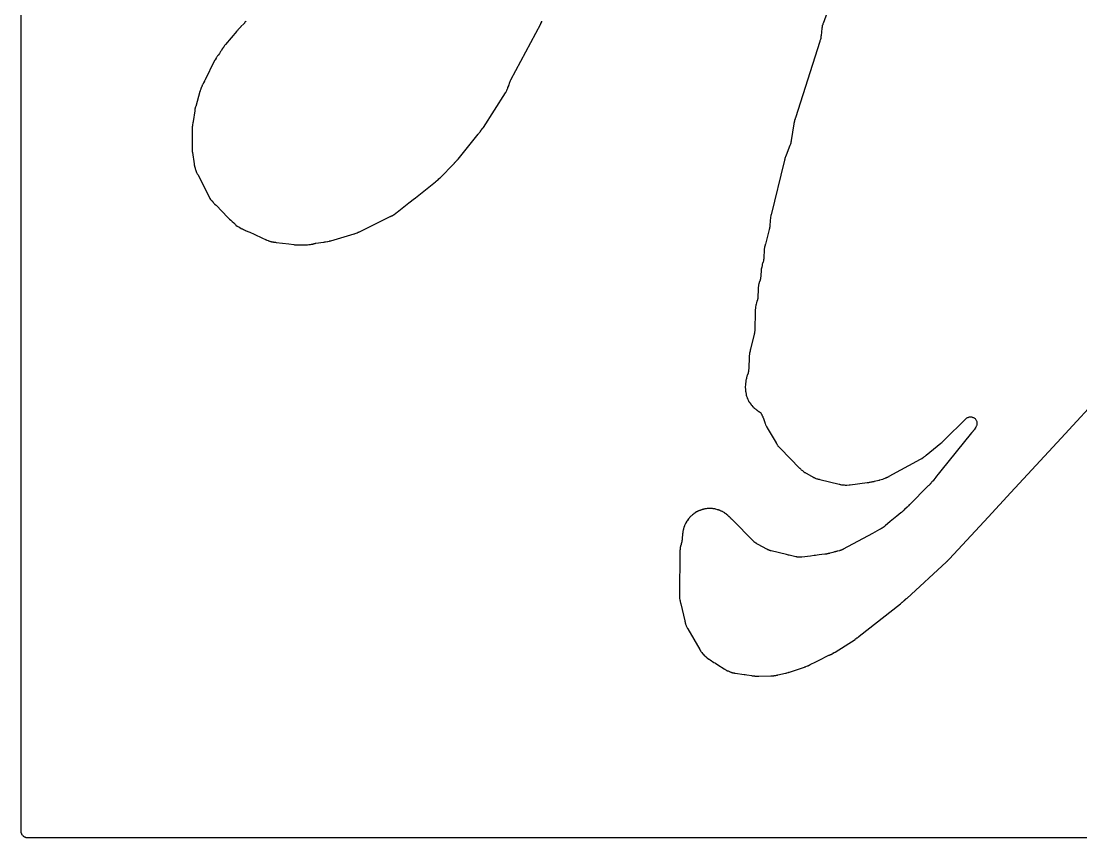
# Model space of a CAD drawing. Header units: millimetres. Extents: x 0 to 300, y 0 to 300.
# Drawn here: x -0.1 to 97.4, y -0.1 to 75 of the extents above; entities that cross this region are included whole.
import ezdxf

# ---------------------------------------------------------------- set-up
doc = ezdxf.new("R2010")
doc.units = ezdxf.units.MM
doc.layers.add('CUT', color=7, linetype='CONTINUOUS')

msp = doc.modelspace()

# ---------------------------------------------------------------- linework, layer by layer
at = {"layer": 'CUT'}
for points in [[(299.43, -0.05), (0.57, -0.05), (0.56, -0.05), (0.48, -0.04), (0.45, -0.04), (0.43, -0.04), (0.42, -0.04), (0.38, -0.03), (0.38, -0.02), (0.34, -0.01), (0.32, 0), (0.3, 0.01), (0.27, 0.02), (0.26, 0.02), (0.22, 0.05), (0.17, 0.08), (0.17, 0.09), (0.13, 0.13), (0.09, 0.17), (0.08, 0.17), (0.05, 0.22), (0.02, 0.26), (0.02, 0.27), (0.01, 0.3), (0, 0.32), (-0.01, 0.34), (-0.02, 0.38), (-0.03, 0.38), (-0.04, 0.42), (-0.04, 0.43), (-0.04, 0.45), (-0.04, 0.48), (-0.05, 0.56), (-0.05, 0.57), (-0.05, 299.43)], [(74.22, 76.21), (73.68, 74.75), (73.67, 74.72), (73.67, 74.71), (73.66, 74.7), (73.66, 74.68), (73.65, 74.65), (73.63, 74.62), (73.61, 74.57), (73.6, 74.51), (73.59, 74.46), (73.59, 74.42), (73.59, 74.4), (73.58, 74.38), (73.56, 74.32), (73.56, 74.25), (73.56, 74.23), (73.56, 74.21), (73.54, 74.1), (73.53, 74.05), (73.53, 74.01), (73.53, 73.96), (73.5, 73.66), (73.5, 73.64), (73.49, 73.61), (73.48, 73.56), (73.48, 73.5), (73.47, 73.45), (73.47, 73.43), (73.47, 73.4), (73.47, 73.38), (73.47, 73.37), (73.45, 73.32), (73.44, 73.29), (73.42, 73.23), (73.4, 73.17), (73.39, 73.13), (73.39, 73.1), (71.14, 66.1), (71.13, 66.07), (71.13, 66.06), (71.12, 66.03), (71.11, 66.01), (71.06, 65.84), (71.05, 65.78), (71.05, 65.77), (71.05, 65.76), (71.04, 65.73), (71.04, 65.72), (71.03, 65.7), (71.02, 65.65), (71.02, 65.63), (71.01, 65.6), (71.01, 65.55), (71.01, 65.54), (70.75, 64.03), (70.74, 63.98), (70.74, 63.95), (70.74, 63.93), (70.73, 63.91), (70.73, 63.85), (70.73, 63.84), (70.72, 63.8), (70.72, 63.77), (70.71, 63.74), (70.71, 63.73), (70.7, 63.72), (70.7, 63.7), (70.69, 63.69), (70.67, 63.63), (70.64, 63.56), (70.29, 62.68), (70.28, 62.65), (70.27, 62.62), (70.18, 62.37), (70.16, 62.3), (70.16, 62.28), (70.16, 62.27), (70.15, 62.25), (70.15, 62.24), (70.15, 62.23), (70.14, 62.2), (70.14, 62.18), (70.13, 62.15), (70.12, 62.1), (70.12, 62.09), (68.9, 57.18), (68.89, 57.15), (68.88, 57.1), (68.86, 56.98), (68.85, 56.93), (68.85, 56.88), (68.83, 56.7), (68.83, 56.69), (68.82, 56.65), (68.81, 56.6), (68.81, 56.55), (68.8, 56.29), (68.8, 56.27), (68.8, 56.24), (68.79, 56.15), (68.79, 56.1), (68.78, 56.08), (68.78, 56.06), (68.77, 56.04), (68.77, 56.01), (68.76, 55.97), (68.76, 55.95), (68.75, 55.92), (68.75, 55.91), (68.74, 55.89), (68.73, 55.85), (68.38, 54.5), (68.37, 54.45), (68.36, 54.41), (68.31, 54.21), (68.31, 54.2), (68.3, 54.15), (68.29, 54.11), (68.28, 54.05), (68.27, 54), (68.27, 53.95), (68.27, 53.9), (68.23, 53.3), (68.23, 53.26), (68.23, 53.13), (68.22, 53.04), (68.22, 53.01), (68.22, 52.99), (68.21, 52.98), (68.21, 52.97), (68.21, 52.96), (68.21, 52.95), (68.2, 52.94), (68.2, 52.93), (68.18, 52.88), (68.18, 52.87), (68.18, 52.86), (68.17, 52.85), (68.17, 52.84), (68.15, 52.8), (68.14, 52.78), (68.13, 52.75), (68.12, 52.72), (68.1, 52.66), (68.09, 52.59), (68.08, 52.55), (68.04, 52.35), (68.04, 52.34), (68.03, 52.31), (68.02, 52.3), (68.02, 52.29), (68.02, 52.28), (68.01, 52.25), (68, 52.24), (67.99, 52.18), (67.99, 52.12), (67.99, 52.03), (67.97, 51.63), (67.97, 51.6), (67.97, 51.56), (67.97, 51.55), (67.96, 51.53), (67.96, 51.5), (67.96, 51.49), (67.94, 51.44), (67.93, 51.37), (67.93, 51.35), (67.93, 51.34), (67.93, 51.33), (67.92, 51.31), (67.92, 51.29), (67.92, 51.28), (67.91, 51.26), (67.91, 51.25), (67.91, 51.24), (67.91, 51.23), (67.91, 51.22), (67.9, 51.2), (67.9, 51.19), (67.89, 51.17), (67.89, 51.15), (67.88, 51.13), (67.88, 51.12), (67.86, 51.1), (67.84, 51.05), (67.84, 51.04), (67.82, 50.99), (67.8, 50.94), (67.8, 50.91), (67.79, 50.88), (67.79, 50.87), (67.79, 50.86), (67.78, 50.84), (67.78, 50.83), (67.76, 50.75), (67.76, 50.73), (67.75, 50.66), (67.73, 50.51), (67.72, 50.48), (67.71, 50.36), (67.71, 50.31), (67.71, 50.26), (67.7, 49.68), (67.7, 49.67), (67.69, 49.62), (67.69, 49.57), (67.69, 49.54), (67.68, 49.49), (67.68, 49.47), (67.67, 49.46), (67.67, 49.44), (67.66, 49.41), (67.65, 49.38), (67.65, 49.36), (67.65, 49.35), (67.64, 49.34), (67.64, 49.33), (67.64, 49.32), (67.64, 49.31), (67.63, 49.3), (67.63, 49.29), (67.61, 49.26), (67.61, 49.25), (67.6, 49.24), (67.6, 49.22), (67.59, 49.2), (67.59, 49.19), (67.57, 49.14), (67.52, 48.95), (67.51, 48.91), (67.51, 48.9), (67.5, 48.85), (67.47, 48.72), (67.46, 48.66), (67.46, 48.65), (67.46, 48.6), (67.44, 48.45), (67.44, 48.39), (67.44, 48.34), (67.4, 46.56), (67.4, 46.55), (67.4, 46.54), (67.4, 46.51), (67.39, 46.45), (67.39, 46.42), (67.39, 46.4), (67.38, 46.38), (67.38, 46.37), (67.37, 46.32), (67.37, 46.31), (67.35, 46.21), (67.01, 44.85), (67, 44.82), (66.99, 44.77), (66.99, 44.76), (66.99, 44.75), (66.98, 44.72), (66.98, 44.71), (66.97, 44.67), (66.95, 44.56), (66.93, 44.48), (66.91, 44.4), (66.91, 44.37), (66.91, 44.33), (66.91, 44.32), (66.9, 44.27), (66.9, 44.22), (66.9, 44.21), (66.9, 44.18), (66.9, 44.16), (66.85, 43.05), (66.85, 43.02), (66.85, 43), (66.84, 42.95), (66.84, 42.89), (66.84, 42.88), (66.84, 42.87), (66.83, 42.83), (66.83, 42.82), (66.82, 42.77), (66.82, 42.76), (66.81, 42.73), (66.81, 42.7), (66.81, 42.69), (66.8, 42.68), (66.8, 42.66), (66.8, 42.65), (66.79, 42.64), (66.79, 42.63), (66.79, 42.62), (66.78, 42.61), (66.78, 42.6), (66.78, 42.59), (66.78, 42.58), (66.77, 42.57), (66.76, 42.56), (66.76, 42.55), (66.75, 42.54), (66.73, 42.49), (66.72, 42.46), (66.7, 42.41), (66.68, 42.35), (66.67, 42.29), (66.65, 42.24), (66.64, 42.2), (66.63, 42.15), (66.63, 42.14), (66.63, 42.13), (66.62, 42.11), (66.62, 42.1), (66.6, 42.05), (66.59, 41.98), (66.59, 41.92), (66.59, 41.88), (66.56, 41.66), (66.56, 41.65), (66.56, 41.64), (66.55, 41.6), (66.54, 41.55), (66.53, 41.42), (66.53, 41.34), (66.54, 41.13), (66.54, 41.09), (66.54, 41.04), (66.55, 40.98), (66.57, 40.88), (66.6, 40.69), (66.61, 40.64), (66.62, 40.59), (66.63, 40.56), (66.65, 40.51), (66.7, 40.4), (66.7, 40.39), (66.72, 40.35), (66.73, 40.32), (66.73, 40.31), (66.75, 40.27), (66.76, 40.27), (66.76, 40.26), (66.78, 40.22), (66.78, 40.21), (66.8, 40.15), (66.82, 40.1), (66.84, 40.06), (66.88, 40), (66.9, 39.97), (66.94, 39.92), (67.03, 39.8), (67.05, 39.77), (67.06, 39.75), (67.07, 39.74), (67.1, 39.7), (67.14, 39.66), (67.24, 39.56), (67.28, 39.52), (67.29, 39.51), (67.29, 39.5), (67.33, 39.46), (67.36, 39.43), (67.37, 39.43), (67.38, 39.42), (67.4, 39.39), (67.41, 39.39), (67.41, 39.38), (67.45, 39.35), (67.5, 39.32), (67.55, 39.28), (67.56, 39.27), (67.58, 39.26), (67.6, 39.24), (67.61, 39.24), (67.65, 39.2), (67.69, 39.17), (67.7, 39.16), (67.71, 39.16), (67.76, 39.13), (67.77, 39.13), (67.79, 39.11), (67.81, 39.09), (67.82, 39.09), (67.83, 39.08), (67.84, 39.08), (67.86, 39.06), (67.88, 39.05), (67.88, 39.04), (67.92, 39.01), (67.93, 39), (67.95, 38.98), (67.95, 38.97), (67.97, 38.95), (67.98, 38.94), (67.98, 38.93), (67.99, 38.92), (68, 38.91), (68, 38.9), (68.02, 38.87), (68.03, 38.85), (68.04, 38.83), (68.05, 38.81), (68.09, 38.73), (68.1, 38.72), (68.1, 38.71), (68.11, 38.7), (68.14, 38.65), (68.14, 38.63), (68.16, 38.58), (68.18, 38.52), (68.19, 38.51), (68.2, 38.5), (68.21, 38.47), (68.32, 38.12), (68.33, 38.1), (68.34, 38.07), (68.34, 38.06), (68.36, 38.02), (68.4, 37.9), (68.42, 37.85), (68.45, 37.81), (68.45, 37.8), (68.47, 37.78), (68.48, 37.76), (68.49, 37.74), (68.5, 37.72), (68.5, 37.71), (68.52, 37.66), (68.55, 37.61), (69.36, 36.23), (69.37, 36.22), (69.39, 36.18), (69.41, 36.16), (69.42, 36.14), (69.43, 36.13), (69.44, 36.11), (69.45, 36.08), (69.46, 36.07), (69.46, 36.06), (69.47, 36.05), (69.49, 36.01), (69.53, 35.96), (69.54, 35.94), (69.57, 35.92), (69.58, 35.91), (69.59, 35.9), (69.6, 35.89), (69.61, 35.88), (69.61, 35.87), (69.62, 35.87), (69.63, 35.86), (69.65, 35.83), (69.74, 35.74), (69.76, 35.72), (69.76, 35.71), (71.53, 33.91), (71.54, 33.91), (71.55, 33.9), (71.64, 33.81), (71.68, 33.76), (71.73, 33.73), (71.74, 33.73), (71.79, 33.69), (71.87, 33.62), (71.92, 33.58), (72.01, 33.52), (72.03, 33.51), (72.08, 33.48), (72.12, 33.45), (72.13, 33.45), (72.63, 33.17), (72.67, 33.14), (72.72, 33.11), (72.73, 33.11), (72.74, 33.1), (72.82, 33.06), (72.85, 33.05), (72.88, 33.04), (72.89, 33.03), (72.92, 33.01), (72.97, 32.99), (73.02, 32.97), (73.11, 32.94), (73.16, 32.93), (73.25, 32.91), (73.31, 32.89), (73.32, 32.89), (73.38, 32.87), (75.18, 32.44), (75.21, 32.43), (75.25, 32.42), (75.29, 32.41), (75.37, 32.39), (75.44, 32.39), (75.46, 32.39), (75.64, 32.37), (75.72, 32.36), (75.82, 32.36), (75.87, 32.36), (76.08, 32.38), (76.1, 32.38), (76.18, 32.39), (77.74, 32.59), (77.82, 32.6), (77.84, 32.6), (77.86, 32.6), (77.9, 32.6), (77.96, 32.61), (77.97, 32.62), (78, 32.63), (78.01, 32.63), (78.12, 32.65), (78.15, 32.65), (78.2, 32.66), (78.26, 32.67), (78.27, 32.68), (78.3, 32.69), (78.31, 32.69), (78.32, 32.69), (78.33, 32.69), (78.37, 32.7), (78.41, 32.71), (78.81, 32.81), (78.87, 32.82), (78.89, 32.83), (78.92, 32.84), (79.02, 32.86), (79.19, 32.91), (79.25, 32.93), (79.3, 32.95), (79.4, 33), (79.42, 33.01), (79.45, 33.02), (79.48, 33.03), (79.51, 33.04), (79.53, 33.05), (79.55, 33.06), (79.56, 33.06), (79.57, 33.07), (79.61, 33.08), (79.62, 33.09), (79.63, 33.09), (79.67, 33.11), (79.75, 33.15), (79.77, 33.16), (82.65, 34.73), (82.71, 34.77), (82.76, 34.81), (82.93, 34.92), (82.98, 34.95), (83.02, 34.97), (83.06, 35), (83.12, 35.06), (83.13, 35.06), (83.15, 35.08), (83.16, 35.1), (83.17, 35.1), (84.51, 36.2), (84.62, 36.28), (84.68, 36.34), (84.7, 36.36), (84.71, 36.37), (84.73, 36.38), (84.75, 36.41), (84.77, 36.43), (84.78, 36.44), (84.79, 36.46), (84.81, 36.48), (84.83, 36.49), (86.81, 38.44), (86.87, 38.5), (86.92, 38.53), (86.96, 38.56), (87.02, 38.58), (87.08, 38.61), (87.11, 38.62), (87.18, 38.62), (87.24, 38.63), (87.38, 38.62), (87.41, 38.61), (87.47, 38.58), (87.53, 38.56), (87.57, 38.53), (87.62, 38.5), (87.67, 38.46), (87.71, 38.41), (87.74, 38.36), (87.77, 38.32), (87.79, 38.26), (87.82, 38.2), (87.83, 38.17), (87.83, 38.1), (87.84, 38.01), (87.84, 37.97), (87.83, 37.93), (87.82, 37.87), (87.79, 37.81), (87.77, 37.76), (87.77, 37.75), (87.73, 37.69), (87.57, 37.44), (87.54, 37.39), (87.53, 37.38), (87.52, 37.37), (87.51, 37.36), (87.5, 37.34), (87.49, 37.33), (87.48, 37.32), (87.48, 37.31), (87.47, 37.3), (87.47, 37.29), (87.46, 37.29), (87.45, 37.28), (87.45, 37.27), (87.44, 37.26), (87.43, 37.26), (87.39, 37.21), (87.39, 37.2), (87.38, 37.19), (87.34, 37.16), (84.51, 33.65), (84.28, 33.37), (84.12, 33.16), (84.06, 33.09), (83.86, 32.84), (83.8, 32.76), (83.77, 32.72), (83.77, 32.71), (83.7, 32.64), (83.66, 32.6), (83.65, 32.59), (83.65, 32.58), (83.64, 32.57), (83.63, 32.55), (83.61, 32.53), (83.6, 32.52), (83.59, 32.52), (83.58, 32.5), (83.57, 32.49), (83.57, 32.48), (83.56, 32.48), (83.56, 32.47), (83.55, 32.47), (83.54, 32.46), (83.53, 32.45), (83.52, 32.44), (83.51, 32.44), (83.49, 32.42), (83.43, 32.36), (83.4, 32.33), (83.36, 32.29), (83.33, 32.26), (81.65, 30.57), (81.61, 30.53), (81.54, 30.46), (81.42, 30.34), (81.18, 30.1), (81.17, 30.09), (81.15, 30.07), (81.11, 30.03), (81.1, 30.02), (81.09, 30.01), (81.08, 30), (81.07, 30), (81.06, 29.99), (81.05, 29.98), (81.05, 29.97), (81.04, 29.97), (81.03, 29.96), (81.02, 29.95), (81, 29.94), (81, 29.93), (80.93, 29.87), (80.92, 29.86), (80.9, 29.85), (80.88, 29.84), (80.85, 29.81), (80.48, 29.51), (79.87, 29.01), (79.83, 28.97), (79.42, 28.63), (79.38, 28.59), (79.37, 28.59), (79.35, 28.57), (79.32, 28.55), (79.3, 28.54), (79.3, 28.53), (79.29, 28.52), (79.27, 28.51), (79.26, 28.5), (79.24, 28.49), (79.22, 28.47), (79.21, 28.47), (79.2, 28.46), (79.19, 28.45), (79.17, 28.44), (79.16, 28.44), (79.16, 28.43), (79.15, 28.43), (79.14, 28.42), (79.12, 28.4), (79.11, 28.4), (79.1, 28.39), (79.09, 28.39), (79.07, 28.38), (79.06, 28.37), (79.05, 28.36), (79.04, 28.36), (79.03, 28.35), (78.99, 28.33), (78.96, 28.32), (78.95, 28.32), (78.88, 28.28), (78.22, 27.92), (75.54, 26.46), (75.53, 26.45), (75.52, 26.45), (75.51, 26.44), (75.5, 26.44), (75.49, 26.44), (75.48, 26.43), (75.47, 26.43), (75.46, 26.42), (75.45, 26.42), (75.44, 26.41), (75.4, 26.4), (75.39, 26.39), (75.35, 26.38), (75.34, 26.37), (75.33, 26.37), (75.31, 26.36), (75.29, 26.35), (75.28, 26.35), (75.27, 26.35), (75.26, 26.34), (75.25, 26.34), (75.24, 26.34), (75.22, 26.33), (75.21, 26.33), (75.04, 26.28), (74.99, 26.27), (74.98, 26.27), (74.93, 26.26), (74.87, 26.24), (74.84, 26.23), (74.82, 26.23), (74.75, 26.21), (74.68, 26.19), (74.59, 26.16), (74.33, 26.09), (74.31, 26.09), (74.29, 26.08), (74.28, 26.08), (74.27, 26.08), (74.22, 26.07), (74.18, 26.06), (74.17, 26.06), (74.16, 26.06), (74.12, 26.05), (74.11, 26.05), (74.1, 26.04), (74.09, 26.04), (74.08, 26.04), (74.05, 26.04), (74.05, 26.03), (74.04, 26.03), (74.03, 26.03), (74.01, 26.02), (74, 26.02), (73.99, 26.02), (73.98, 26.02), (73.96, 26.02), (73.95, 26.01), (73.94, 26.01), (73.92, 26.01), (73.91, 26.01), (73.89, 26.01), (73.86, 26), (73.58, 25.97), (73.33, 25.94), (73.15, 25.91), (72.99, 25.89), (72.87, 25.88), (72.54, 25.84), (71.74, 25.74), (71.73, 25.73), (71.72, 25.73), (71.69, 25.73), (71.68, 25.73), (71.66, 25.73), (71.65, 25.73), (71.64, 25.72), (71.63, 25.72), (71.58, 25.72), (71.57, 25.72), (71.54, 25.72), (71.48, 25.72), (71.46, 25.72), (71.45, 25.72), (71.44, 25.72), (71.42, 25.72), (71.4, 25.73), (71.39, 25.73), (71.37, 25.73), (71.36, 25.73), (71.33, 25.73), (71.28, 25.74), (71.27, 25.75), (71.26, 25.75), (71.25, 25.75), (71.22, 25.76), (71.18, 25.77), (70.68, 25.89), (70.56, 25.92), (70.5, 25.93), (70.33, 25.97), (68.91, 26.31), (68.88, 26.32), (68.87, 26.33), (68.86, 26.33), (68.85, 26.33), (68.82, 26.34), (68.76, 26.36), (68.72, 26.37), (68.7, 26.38), (68.69, 26.38), (68.68, 26.39), (68.66, 26.4), (68.64, 26.41), (68.63, 26.41), (68.61, 26.42), (68.59, 26.43), (68.58, 26.43), (68.56, 26.44), (68.55, 26.45), (68.54, 26.45), (68.53, 26.46), (68.52, 26.46), (68.12, 26.68), (67.94, 26.78), (67.9, 26.8), (67.78, 26.87), (67.6, 26.97), (67.58, 26.98), (67.57, 26.98), (67.55, 26.99), (67.54, 27), (67.53, 27.01), (67.51, 27.02), (67.49, 27.03), (67.47, 27.04), (67.46, 27.04), (67.45, 27.05), (67.44, 27.06), (67.43, 27.07), (67.42, 27.07), (67.41, 27.08), (67.4, 27.09), (67.39, 27.1), (67.38, 27.1), (67.37, 27.11), (67.36, 27.12), (67.35, 27.12), (67.35, 27.13), (67.34, 27.15), (67.32, 27.17), (67.28, 27.21), (65.32, 29.18), (65.28, 29.22), (65.25, 29.25), (65.24, 29.26), (65.24, 29.27), (65.22, 29.29), (65.2, 29.32), (65.18, 29.33), (65.17, 29.34), (65.16, 29.35), (65.13, 29.38), (65.11, 29.4), (65.1, 29.4), (65.09, 29.41), (65.09, 29.42), (65.08, 29.43), (65.07, 29.44), (65.06, 29.44), (65.05, 29.45), (65.04, 29.46), (65.02, 29.48), (64.99, 29.51), (64.96, 29.54), (64.95, 29.55), (64.93, 29.57), (64.91, 29.59), (64.89, 29.61), (64.86, 29.63), (64.85, 29.63), (64.83, 29.65), (64.8, 29.68), (64.77, 29.7), (64.76, 29.71), (64.75, 29.72), (64.74, 29.72), (64.72, 29.74), (64.69, 29.76), (64.66, 29.78), (64.64, 29.8), (64.62, 29.81), (64.58, 29.84), (64.53, 29.87), (64.48, 29.89), (64.45, 29.91), (64.43, 29.92), (64.34, 29.96), (64.33, 29.96), (64.31, 29.97), (64.26, 29.99), (64.25, 30), (64.23, 30.01), (64.2, 30.02), (64.18, 30.03), (64.15, 30.04), (64.12, 30.05), (64.1, 30.06), (64.09, 30.06), (64.07, 30.07), (64.06, 30.07), (64.05, 30.07), (64.04, 30.08), (64.03, 30.08), (64.02, 30.09), (64.01, 30.09), (64, 30.09), (63.99, 30.09), (63.98, 30.09), (63.83, 30.13), (63.8, 30.14), (63.79, 30.14), (63.78, 30.15), (63.72, 30.16), (63.71, 30.16), (63.7, 30.16), (63.67, 30.17), (63.59, 30.18), (63.53, 30.19), (63.5, 30.19), (63.49, 30.19), (63.47, 30.19), (63.44, 30.19), (63.43, 30.19), (63.4, 30.19), (63.38, 30.2), (63.37, 30.2), (63.34, 30.2), (63.31, 30.2), (63.3, 30.2), (63.28, 30.2), (63.22, 30.2), (63.19, 30.2), (63.17, 30.2), (63.16, 30.2), (63.14, 30.19), (63.09, 30.19), (63.07, 30.19), (63.05, 30.19), (63.04, 30.19), (63.03, 30.19), (63.02, 30.19), (62.94, 30.18), (62.88, 30.17), (62.86, 30.17), (62.84, 30.16), (62.83, 30.16), (62.8, 30.16), (62.74, 30.15), (62.69, 30.13), (62.68, 30.13), (62.67, 30.12), (62.66, 30.12), (62.63, 30.11), (62.62, 30.11), (62.61, 30.11), (62.6, 30.11), (62.59, 30.11), (62.58, 30.1), (62.55, 30.09), (62.54, 30.09), (62.51, 30.08), (62.46, 30.06), (62.4, 30.04), (62.38, 30.03), (62.37, 30.03), (62.36, 30.03), (62.35, 30.02), (62.33, 30.01), (62.32, 30.01), (62.31, 30.01), (62.27, 29.99), (62.24, 29.98), (62.21, 29.97), (62.19, 29.96), (62.18, 29.96), (62.16, 29.94), (62.14, 29.93), (62.12, 29.92), (62.11, 29.92), (62.08, 29.9), (62.07, 29.89), (62.06, 29.89), (61.96, 29.83), (61.94, 29.82), (61.93, 29.81), (61.92, 29.8), (61.91, 29.8), (61.88, 29.78), (61.87, 29.77), (61.86, 29.76), (61.85, 29.75), (61.84, 29.75), (61.81, 29.73), (61.76, 29.69), (61.72, 29.66), (61.67, 29.62), (61.66, 29.61), (61.65, 29.6), (61.62, 29.57), (61.59, 29.54), (61.58, 29.54), (61.53, 29.5), (61.48, 29.46), (61.44, 29.41), (61.4, 29.36), (61.38, 29.34), (61.37, 29.33), (61.37, 29.32), (61.36, 29.31), (61.34, 29.28), (61.33, 29.28), (61.32, 29.27), (61.32, 29.26), (61.31, 29.24), (61.21, 29.11), (61.2, 29.09), (61.18, 29.06), (61.17, 29.05), (61.08, 28.9), (61.06, 28.86), (61.05, 28.85), (61.04, 28.84), (61.03, 28.81), (61.02, 28.79), (61.02, 28.78), (60.99, 28.75), (60.97, 28.7), (60.95, 28.65), (60.94, 28.62), (60.88, 28.46), (60.88, 28.44), (60.86, 28.38), (60.86, 28.36), (60.86, 28.35), (60.86, 28.34), (60.85, 28.32), (60.84, 28.3), (60.82, 28.22), (60.82, 28.21), (60.82, 28.2), (60.81, 28.17), (60.8, 28.12), (60.79, 28.07), (60.79, 28.02), (60.79, 28.01), (60.78, 27.95), (60.78, 27.94), (60.77, 27.9), (60.77, 27.87), (60.72, 27.41), (60.72, 27.35), (60.72, 27.32), (60.72, 27.31), (60.72, 27.3), (60.72, 27.29), (60.71, 27.27), (60.71, 27.25), (60.71, 27.24), (60.7, 27.19), (60.7, 27.16), (60.7, 27.15), (60.69, 27.12), (60.69, 27.11), (60.69, 27.1), (60.68, 27.08), (60.66, 27.02), (60.66, 27.01), (60.65, 26.99), (60.65, 26.97), (60.64, 26.94), (60.64, 26.93), (60.64, 26.92), (60.63, 26.91), (60.63, 26.89), (60.63, 26.88), (60.62, 26.86), (60.61, 26.83), (60.6, 26.81), (60.59, 26.77), (60.58, 26.75), (60.57, 26.71), (60.55, 26.63), (60.55, 26.57), (60.55, 26.56), (60.55, 26.55), (60.53, 26.4), (60.52, 26.4), (60.52, 26.38), (60.52, 26.37), (60.52, 26.35), (60.51, 26.24), (60.51, 26.19), (60.51, 26.17), (60.51, 26.16), (60.51, 26.14), (60.47, 22.34), (60.47, 22.3), (60.47, 22.29), (60.47, 22.28), (60.47, 22.2), (60.47, 22.16), (60.48, 22.05), (60.48, 22.04), (60.48, 22.03), (60.48, 22), (60.48, 21.98), (60.49, 21.93), (60.51, 21.81), (60.52, 21.76), (60.53, 21.74), (60.53, 21.72), (60.53, 21.71), (60.54, 21.7), (60.55, 21.66), (60.55, 21.65), (60.55, 21.63), (60.57, 21.58), (60.58, 21.54), (60.6, 21.46), (60.97, 19.88), (60.97, 19.87), (60.98, 19.84), (60.98, 19.83), (60.98, 19.81), (60.99, 19.78), (61.02, 19.67), (61.03, 19.65), (61.03, 19.62), (61.05, 19.58), (61.1, 19.46), (61.11, 19.42), (61.2, 19.24), (61.21, 19.22), (61.22, 19.2), (61.23, 19.18), (61.25, 19.15), (62.34, 17.25), (62.35, 17.24), (62.36, 17.21), (62.37, 17.19), (62.4, 17.16), (62.41, 17.14), (62.42, 17.12), (62.44, 17.08), (62.45, 17.07), (62.47, 17.04), (62.49, 17.02), (62.5, 17.01), (62.51, 17), (62.53, 16.98), (62.54, 16.97), (62.6, 16.89), (62.61, 16.87), (62.61, 16.86), (62.62, 16.85), (62.65, 16.82), (62.66, 16.81), (62.79, 16.68), (62.83, 16.64), (62.89, 16.6), (62.91, 16.58), (62.93, 16.56), (62.97, 16.52), (63, 16.49), (63.01, 16.48), (63.02, 16.48), (63.05, 16.46), (63.17, 16.37), (63.18, 16.37), (63.2, 16.35), (63.25, 16.32), (63.28, 16.3), (63.29, 16.29), (63.65, 16.06), (63.74, 16.01), (63.78, 15.98), (64.02, 15.83), (64.6, 15.46), (64.61, 15.45), (64.62, 15.44), (64.64, 15.43), (64.67, 15.41), (64.69, 15.4), (64.74, 15.37), (64.79, 15.34), (64.81, 15.33), (64.82, 15.33), (64.83, 15.33), (64.84, 15.32), (64.85, 15.32), (64.88, 15.3), (64.89, 15.3), (64.9, 15.3), (64.91, 15.3), (64.95, 15.28), (65.07, 15.22), (65.08, 15.22), (65.12, 15.2), (65.13, 15.2), (65.14, 15.2), (65.2, 15.18), (65.26, 15.16), (65.27, 15.15), (65.28, 15.15), (65.29, 15.15), (65.3, 15.15), (65.31, 15.14), (65.33, 15.13), (65.37, 15.12), (65.38, 15.12), (65.39, 15.12), (65.4, 15.12), (65.41, 15.11), (65.42, 15.11), (65.43, 15.11), (65.48, 15.1), (65.5, 15.1), (65.54, 15.09), (65.55, 15.09), (65.56, 15.08), (65.57, 15.08), (65.58, 15.08), (65.61, 15.07), (66.43, 14.95), (66.52, 14.94), (66.67, 14.92), (67.14, 14.85), (67.15, 14.84), (67.16, 14.84), (67.17, 14.84), (67.18, 14.84), (67.19, 14.84), (67.21, 14.83), (67.27, 14.82), (67.34, 14.82), (67.35, 14.82), (67.38, 14.82), (67.4, 14.82), (67.41, 14.82), (67.42, 14.81), (67.43, 14.81), (67.53, 14.81), (67.55, 14.81), (67.57, 14.81), (67.59, 14.81), (67.62, 14.81), (67.67, 14.81), (67.77, 14.81), (68.89, 14.82), (68.9, 14.83), (68.92, 14.83), (68.96, 14.83), (68.97, 14.83), (69.04, 14.83), (69.14, 14.84), (69.15, 14.84), (69.16, 14.84), (69.17, 14.85), (69.18, 14.85), (69.21, 14.85), (69.28, 14.86), (69.34, 14.87), (69.4, 14.88), (69.41, 14.89), (69.42, 14.89), (69.43, 14.89), (69.46, 14.9), (69.47, 14.9), (69.48, 14.9), (69.49, 14.9), (69.52, 14.91), (70.22, 15.08), (70.24, 15.08), (70.27, 15.09), (70.29, 15.09), (70.34, 15.1), (70.49, 15.14), (70.51, 15.15), (70.52, 15.16), (70.53, 15.16), (70.55, 15.16), (70.61, 15.18), (71.98, 15.64), (72.01, 15.65), (72.04, 15.66), (72.06, 15.67), (72.08, 15.67), (72.1, 15.68), (72.24, 15.74), (72.3, 15.76), (72.35, 15.78), (72.37, 15.79), (72.38, 15.8), (72.39, 15.81), (72.41, 15.82), (72.42, 15.82), (72.51, 15.86), (73.01, 16.11), (73.28, 16.25), (74.22, 16.72), (74.25, 16.73), (74.26, 16.73), (74.28, 16.74), (74.29, 16.75), (74.3, 16.75), (74.33, 16.76), (74.38, 16.78), (74.4, 16.79), (74.41, 16.8), (74.42, 16.8), (74.44, 16.81), (74.46, 16.82), (74.48, 16.83), (74.51, 16.86), (74.52, 16.86), (74.6, 16.91), (74.61, 16.92), (74.62, 16.93), (74.63, 16.93), (74.64, 16.94), (74.65, 16.94), (74.66, 16.95), (74.67, 16.95), (74.72, 16.97), (74.74, 16.98), (74.79, 17.01), (76.63, 18.18), (76.68, 18.22), (76.75, 18.27), (76.77, 18.29), (76.8, 18.31), (76.83, 18.33), (76.84, 18.33), (76.85, 18.34), (76.86, 18.35), (76.87, 18.35), (76.92, 18.38), (76.93, 18.4), (76.94, 18.4), (76.95, 18.41), (76.96, 18.41), (76.98, 18.43), (76.98, 18.44), (76.99, 18.44), (77.01, 18.46), (80.81, 21.46), (80.86, 21.51), (80.87, 21.52), (80.89, 21.54), (80.9, 21.54), (80.91, 21.55), (80.97, 21.59), (80.98, 21.6), (80.98, 21.61), (81.09, 21.7), (81.1, 21.71), (81.11, 21.71), (81.12, 21.72), (81.13, 21.73), (81.13, 21.74), (81.14, 21.75), (81.16, 21.77), (81.17, 21.77), (81.19, 21.79), (81.23, 21.83), (81.25, 21.85), (81.26, 21.86), (81.27, 21.86), (81.28, 21.87), (81.3, 21.88), (81.31, 21.89), (81.35, 21.92), (81.39, 21.95), (85.05, 25.31), (85.06, 25.33), (85.09, 25.36), (85.1, 25.36), (85.11, 25.37), (85.13, 25.39), (85.14, 25.4), (85.15, 25.41), (85.16, 25.43), (85.28, 25.55), (85.29, 25.55), (85.31, 25.57), (88.86, 29.4), (90.96, 31.67), (95.57, 36.66), (99.54, 40.94)], [(20.64, 74.99), (20.6, 74.95), (20.56, 74.92), (20.52, 74.88), (20.5, 74.85), (20.49, 74.84), (20.49, 74.83), (20.47, 74.8), (20.46, 74.79), (20.46, 74.78), (20.45, 74.77), (20.42, 74.74), (20.16, 74.49), (20.16, 74.48), (20.15, 74.47), (20.11, 74.43), (20.07, 74.38), (19.99, 74.29), (19.96, 74.26), (19.9, 74.2), (19.86, 74.16), (19.82, 74.12), (19.78, 74.07), (18.75, 72.85), (18.74, 72.83), (18.66, 72.73), (18.62, 72.68), (18.58, 72.62), (18.58, 72.61), (18.57, 72.6), (18.55, 72.58), (18.53, 72.56), (18.52, 72.55), (18.51, 72.54), (18.5, 72.53), (18.49, 72.51), (18.46, 72.46), (18.46, 72.45), (18.44, 72.43), (18.36, 72.29), (18.29, 72.18), (18.26, 72.14), (18.19, 72.01), (18.1, 71.9), (18.08, 71.87), (18.06, 71.85), (18.05, 71.83), (18.04, 71.82), (18, 71.78), (17.96, 71.73), (17.94, 71.7), (17.91, 71.65), (17.89, 71.6), (17.89, 71.59), (17.79, 71.42), (17.76, 71.38), (17.74, 71.35), (17.7, 71.29), (16.87, 69.59), (16.84, 69.53), (16.82, 69.49), (16.81, 69.47), (16.72, 69.31), (16.71, 69.29), (16.71, 69.28), (16.68, 69.24), (16.67, 69.22), (16.66, 69.21), (16.66, 69.2), (16.65, 69.19), (16.63, 69.14), (16.63, 69.13), (16.6, 69.09), (16.6, 69.08), (16.59, 69.06), (16.58, 69.05), (16.57, 69.03), (16.56, 69.01), (16.56, 69), (16.55, 68.98), (16.55, 68.96), (16.54, 68.95), (16.54, 68.94), (16.53, 68.93), (16.52, 68.9), (16.51, 68.88), (16.5, 68.84), (16.49, 68.83), (16.48, 68.79), (16.47, 68.75), (16.46, 68.73), (16.45, 68.68), (16.44, 68.67), (16.42, 68.61), (16.41, 68.57), (16.4, 68.56), (16.4, 68.54), (16.39, 68.53), (16.39, 68.52), (16.39, 68.51), (16, 67.15), (16, 67.14), (15.99, 67.12), (15.98, 67.09), (15.97, 67.07), (15.96, 67.04), (15.95, 67.01), (15.95, 66.99), (15.94, 66.96), (15.94, 66.94), (15.93, 66.91), (15.93, 66.88), (15.92, 66.83), (15.92, 66.82), (15.92, 66.78), (15.91, 66.74), (15.76, 65.75), (15.75, 65.72), (15.75, 65.71), (15.74, 65.69), (15.73, 65.64), (15.72, 65.6), (15.7, 65.48), (15.69, 65.43), (15.69, 65.41), (15.69, 65.38), (15.69, 65.37), (15.69, 65.33), (15.69, 65.32), (15.68, 65.31), (15.67, 65.25), (15.67, 65.18), (15.67, 65.17), (15.66, 65.02), (15.66, 64.98), (15.66, 63.33), (15.66, 63.29), (15.67, 63.14), (15.67, 63.1), (15.67, 63.05), (15.68, 63.01), (15.68, 63), (15.68, 62.96), (15.69, 62.94), (15.69, 62.91), (15.87, 61.88), (15.87, 61.85), (15.87, 61.83), (15.87, 61.82), (15.87, 61.79), (15.87, 61.76), (15.88, 61.73), (15.88, 61.7), (15.89, 61.67), (15.9, 61.65), (15.9, 61.63), (15.91, 61.6), (15.91, 61.58), (15.92, 61.57), (15.92, 61.56), (15.92, 61.55), (15.92, 61.54), (15.93, 61.54), (15.93, 61.53), (15.93, 61.5), (15.94, 61.49), (15.95, 61.46), (15.95, 61.44), (15.96, 61.41), (15.98, 61.36), (15.99, 61.32), (16, 61.28), (16.01, 61.27), (16.01, 61.26), (16.02, 61.24), (16.02, 61.23), (16.02, 61.22), (16.02, 61.21), (16.03, 61.2), (16.03, 61.19), (16.04, 61.16), (16.04, 61.15), (16.05, 61.14), (16.06, 61.1), (16.07, 61.08), (16.08, 61.07), (16.1, 61.02), (16.11, 61), (16.14, 60.95), (16.17, 60.91), (16.18, 60.89), (17.16, 58.97), (17.18, 58.92), (17.19, 58.89), (17.2, 58.87), (17.22, 58.85), (17.22, 58.84), (17.24, 58.82), (17.24, 58.81), (17.25, 58.79), (17.26, 58.77), (17.27, 58.76), (17.31, 58.71), (17.31, 58.7), (17.37, 58.6), (17.39, 58.58), (17.43, 58.53), (17.47, 58.49), (17.49, 58.47), (17.49, 58.46), (17.52, 58.43), (17.53, 58.42), (17.55, 58.4), (17.56, 58.4), (17.56, 58.39), (17.58, 58.37), (17.6, 58.35), (17.6, 58.34), (17.61, 58.33), (17.61, 58.32), (17.65, 58.27), (17.69, 58.22), (17.74, 58.18), (17.76, 58.16), (17.78, 58.15), (17.79, 58.14), (17.8, 58.13), (17.87, 58.06), (18.94, 56.95), (18.95, 56.94), (18.97, 56.92), (18.98, 56.91), (19.04, 56.85), (19.1, 56.8), (19.23, 56.7), (19.24, 56.69), (19.25, 56.68), (19.26, 56.67), (19.27, 56.66), (19.3, 56.63), (19.31, 56.63), (19.36, 56.57), (19.49, 56.44), (19.53, 56.41), (19.55, 56.39), (19.55, 56.38), (19.56, 56.37), (19.57, 56.36), (19.59, 56.35), (19.65, 56.29), (19.66, 56.29), (19.69, 56.25), (19.82, 56.15), (19.87, 56.12), (19.92, 56.09), (19.95, 56.08), (19.96, 56.07), (19.97, 56.07), (20.02, 56.03), (20.04, 56.02), (20.06, 56.01), (20.07, 56.01), (20.19, 55.94), (20.25, 55.91), (20.28, 55.9), (20.29, 55.89), (20.3, 55.89), (20.33, 55.87), (20.36, 55.85), (20.38, 55.84), (20.39, 55.83), (20.45, 55.8), (20.51, 55.77), (20.52, 55.77), (20.55, 55.76), (20.56, 55.76), (20.57, 55.75), (20.59, 55.74), (20.8, 55.65), (20.96, 55.58), (21.36, 55.4), (22.13, 55.05), (22.43, 54.91), (22.45, 54.9), (22.5, 54.88), (22.51, 54.88), (22.52, 54.88), (22.53, 54.87), (22.67, 54.82), (22.68, 54.81), (22.7, 54.8), (22.72, 54.79), (22.73, 54.79), (22.77, 54.77), (22.79, 54.77), (22.82, 54.76), (22.86, 54.75), (22.9, 54.74), (22.93, 54.73), (22.94, 54.73), (22.98, 54.72), (23.03, 54.71), (23.05, 54.71), (23.06, 54.71), (23.07, 54.7), (23.08, 54.7), (23.1, 54.69), (23.13, 54.69), (23.16, 54.68), (23.2, 54.68), (23.22, 54.68), (23.26, 54.67), (23.31, 54.67), (23.34, 54.66), (23.39, 54.65), (24.56, 54.51), (25.03, 54.45), (25.08, 54.44), (25.11, 54.44), (25.13, 54.44), (25.31, 54.42), (25.36, 54.42), (25.48, 54.42), (25.5, 54.42), (26.21, 54.44), (26.24, 54.44), (26.29, 54.44), (26.41, 54.45), (26.43, 54.45), (26.52, 54.46), (26.54, 54.47), (26.64, 54.49), (26.65, 54.49), (26.67, 54.49), (26.71, 54.49), (26.74, 54.5), (26.76, 54.5), (26.81, 54.51), (26.87, 54.53), (26.9, 54.54), (26.91, 54.55), (26.92, 54.55), (26.93, 54.55), (26.94, 54.56), (26.97, 54.56), (26.98, 54.57), (27.02, 54.58), (27.03, 54.58), (27.75, 54.67), (27.81, 54.68), (27.87, 54.7), (27.9, 54.71), (27.92, 54.71), (28.11, 54.74), (28.14, 54.75), (28.16, 54.75), (28.3, 54.78), (28.34, 54.79), (28.43, 54.8), (30.56, 55.43), (30.61, 55.45), (30.66, 55.47), (30.83, 55.53), (30.85, 55.54), (30.86, 55.54), (30.89, 55.55), (30.91, 55.56), (30.95, 55.58), (30.96, 55.58), (30.98, 55.59), (31.01, 55.6), (31.02, 55.61), (31.03, 55.61), (31.06, 55.62), (32.48, 56.33), (33.87, 57.02), (33.9, 57.03), (33.91, 57.04), (33.92, 57.04), (33.95, 57.05), (33.97, 57.06), (34.01, 57.08), (34.02, 57.08), (34.04, 57.09), (34.06, 57.1), (34.07, 57.11), (34.1, 57.13), (34.11, 57.13), (34.12, 57.14), (34.14, 57.15), (34.17, 57.18), (34.19, 57.19), (34.21, 57.2), (34.23, 57.21), (34.24, 57.22), (34.4, 57.33), (34.44, 57.37), (34.45, 57.38), (34.47, 57.41), (34.48, 57.41), (34.51, 57.44), (35.61, 58.3), (35.72, 58.39), (35.99, 58.59), (36.2, 58.76), (38.06, 60.22), (38.09, 60.25), (38.11, 60.27), (38.14, 60.29), (38.18, 60.33), (38.18, 60.32), (38.2, 60.34), (38.23, 60.36), (38.24, 60.37), (38.25, 60.38), (38.29, 60.41), (38.36, 60.48), (38.42, 60.53), (38.43, 60.55), (38.5, 60.62), (38.51, 60.63), (39.71, 61.84), (39.76, 61.9), (39.78, 61.93), (39.8, 61.95), (39.8, 61.96), (39.84, 62), (39.88, 62.03), (39.9, 62.05), (39.93, 62.08), (40.01, 62.17), (40.02, 62.18), (40.04, 62.21), (40.05, 62.22), (40.06, 62.23), (40.08, 62.26), (40.1, 62.28), (40.12, 62.3), (41.97, 64.59), (42, 64.64), (42.03, 64.67), (42.06, 64.72), (42.09, 64.75), (42.11, 64.77), (42.12, 64.79), (42.14, 64.8), (42.15, 64.82), (42.17, 64.83), (42.19, 64.87), (42.2, 64.89), (42.23, 64.92), (42.24, 64.94), (42.25, 64.96), (42.27, 64.98), (42.34, 65.08), (42.34, 65.09), (42.38, 65.13), (42.42, 65.18), (42.44, 65.21), (42.45, 65.22), (44.47, 68.38), (44.5, 68.43), (44.5, 68.44), (44.52, 68.47), (44.53, 68.49), (44.6, 68.62), (44.62, 68.66), (44.64, 68.7), (44.64, 68.71), (44.67, 68.76), (44.69, 68.82), (44.71, 68.88), (44.78, 69.05), (44.79, 69.09), (44.8, 69.1), (44.81, 69.14), (44.81, 69.16), (44.82, 69.19), (44.84, 69.24), (44.86, 69.3), (44.86, 69.32), (44.87, 69.34), (44.87, 69.35), (44.88, 69.39), (44.9, 69.44), (44.93, 69.5), (44.94, 69.52), (44.96, 69.59), (47.72, 74.74), (47.73, 74.75), (47.81, 74.91), (47.83, 74.96), (47.84, 74.99)]]:
    msp.add_lwpolyline(points, dxfattribs=at)

doc.saveas('drawing.dxf')
